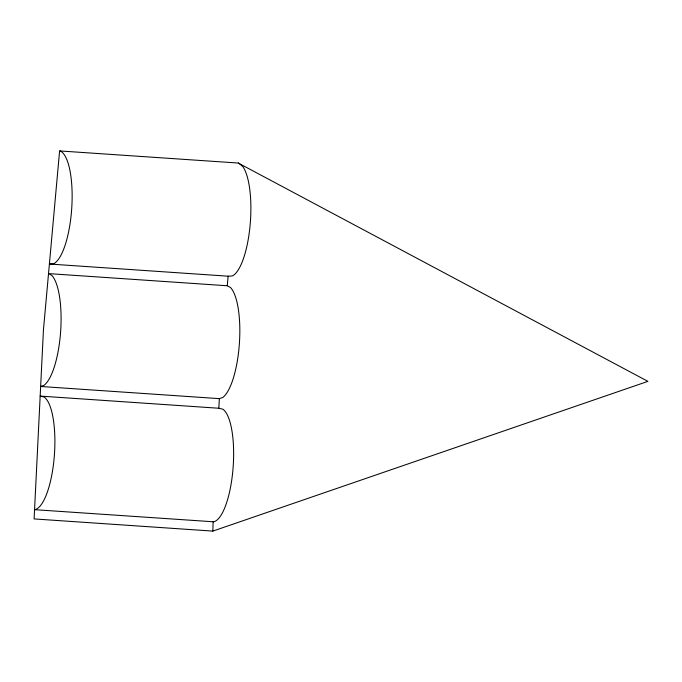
<?xml version="1.0" encoding="UTF-8"?>
<svg xmlns="http://www.w3.org/2000/svg" width="682" height="682" viewBox="0 0 682 682"><rect width="100%" height="100%" fill="white"/><g stroke="black" fill="none" stroke-linecap="round" stroke-linejoin="round"><path stroke-width="1.02" d="M59.973 150.901A57.066 17.255 -86.1 0 1 71.84 206.569A57.066 17.255 -86.1 0 1 53.537 263.806L49.385 264.019L228.129 276.193L232.281 275.971A57.066 17.255 -86.1 0 0 250.013 226.185A57.066 17.255 -86.1 0 0 242.877 166.689L238.717 163.075L59.598 150.927L43.443 329.935L34.1 518.925L212.844 531.099L213.125 521.764L34.756 509.684A57.066 17.255 -86.1 0 0 54.245 456.906A57.066 17.255 -86.1 0 0 44.168 397.052L40.102 396.08L218.845 408.254L222.912 409.226A57.066 17.255 -86.1 0 1 232.988 469.071A57.066 17.255 -86.1 0 1 213.5 521.849L213.125 521.764M218.845 408.254L219.331 398.638L222.767 397.495A57.066 17.255 -86.1 0 0 239.373 343.685A57.066 17.255 -86.1 0 0 230.499 287.531L227.268 285.767L48.524 273.601L51.755 275.358A57.066 17.255 -86.1 0 1 60.63 331.512A57.066 17.255 -86.1 0 1 44.023 385.321L40.588 386.472L219.331 398.638M227.268 285.767L228.129 276.193M212.844 531.099L647.9 381.366L238.342 163.092"/></g></svg>
